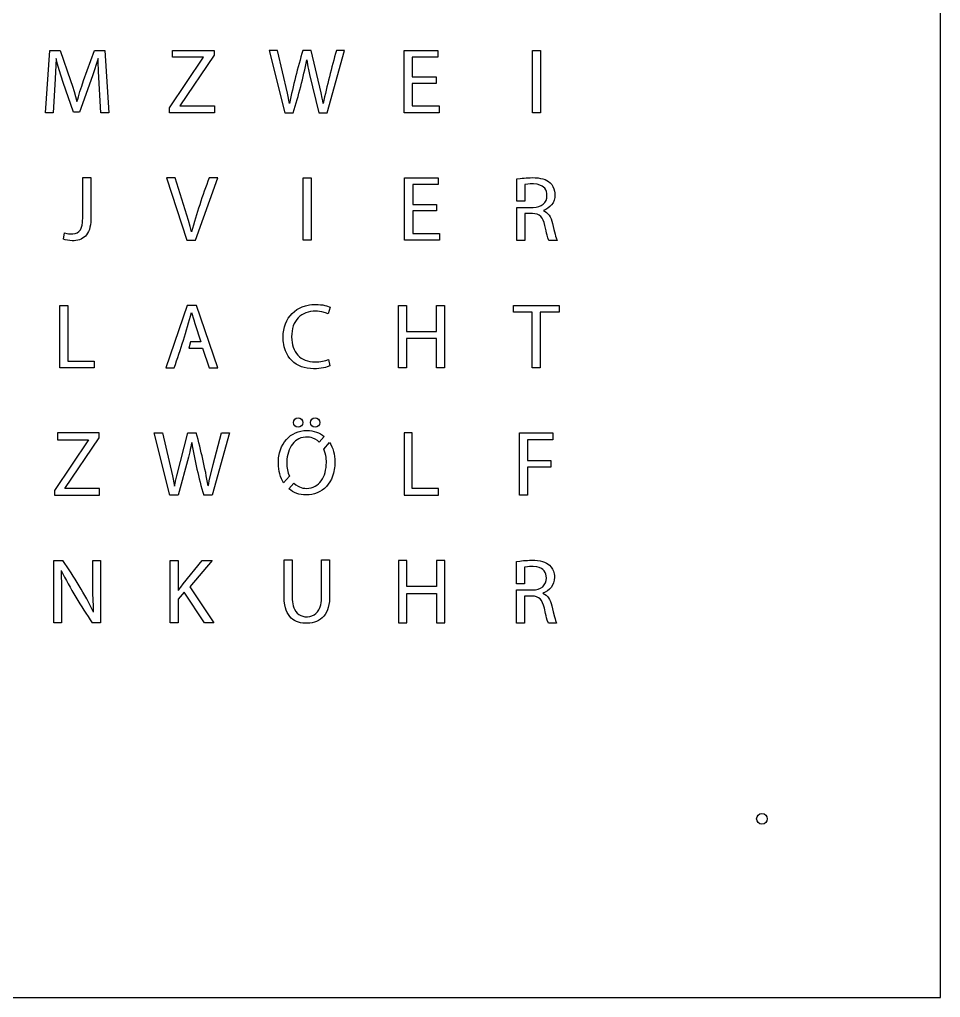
# Model space of a CAD drawing. Extents: x 0 to 230, y 0 to 230.
# Drawn here: x 121.6 to 229.9, y 0 to 115 of the extents above; entities that cross this region are included whole.
import ezdxf

# ---------------------------------------------------------------- set-up
doc = ezdxf.new("R2010")
doc.units = 0
doc.layers.add('7', color=7, linetype='CONTINUOUS')

msp = doc.modelspace()

# ---------------------------------------------------------------- linework, layer by layer
at = {"layer": '7'}
for p, q in [((229.9005, 0), (229.9005, 229.9005)), ((124.67, 104.0023), (125.1768, 111.3297)), ((125.1768, 111.3297), (126.3736, 111.3297)), ((125.8993, 110.384), (125.8052, 107.9898)), ((126.0011, 110.0547), (125.8993, 110.384)), ((126.3736, 111.3297), (127.6139, 107.7854)), ((129.145, 107.7854), (130.43919, 111.3297)), ((130.8705, 110.384), (130.19389, 108.343)), ((130.43919, 111.3297), (131.63631, 111.3297)), ((130.8734, 110.0309), (130.8705, 110.384)), ((131.63631, 111.3297), (132.089, 104.0023)), ((139.2323, 104.5567), (143.25439, 110.5362)), ((139.577, 110.5362), (139.577, 111.3297)), ((139.577, 111.3297), (144.4837, 111.3297)), ((143.25439, 110.5362), (139.577, 110.5362)), ((144.4837, 110.7537), (140.47211, 104.7959)), ((144.4837, 111.3297), (144.4837, 110.7537)), ((151.9444, 111.3297), (150.9523, 111.3297)), ((150.9523, 111.3297), (152.7966, 104.0023)), ((153.10921, 106.2785), (151.9444, 111.3297)), ((155.9127, 111.3297), (154.9315, 111.3297)), ((157.0869, 106.3192), (155.9127, 111.3297)), ((157.7675, 104.0023), (159.8273, 111.3297)), ((159.8273, 111.3297), (158.8676, 111.3297)), ((166.84599, 104.0023), (166.84599, 111.3297)), ((166.84599, 111.3297), (170.7821, 111.3297)), ((170.7821, 110.5362), (167.795, 110.5362)), ((167.795, 110.5362), (167.795, 108.2203)), ((170.7821, 111.3297), (170.7821, 110.5362)), ((181.9259, 104.0023), (181.9259, 111.3297)), ((181.9259, 111.3297), (182.8746, 111.3297)), ((182.8746, 111.3297), (182.8746, 104.0023)), ((126.0884, 109.7188), (126.0011, 110.0547)), ((126.2833, 109.025), (126.0884, 109.7188)), ((130.90961, 108.847), (130.8734, 110.0309)), ((155.38449, 110.2101), (155.4342, 109.9334)), ((155.4342, 109.9334), (155.4785, 109.656)), ((155.4785, 109.656), (155.52831, 109.375)), ((155.52831, 109.375), (155.584, 109.0877)), ((126.5046, 108.2986), (126.2833, 109.025)), ((126.7511, 107.5355), (126.5046, 108.2986)), ((130.19389, 108.343), (128.64909, 104.0457)), ((131.16161, 104.0023), (130.90961, 108.847)), ((155.584, 109.0877), (155.71381, 108.4825)), ((155.71381, 108.4825), (156.78641, 104.0023)), ((167.795, 108.2203), (170.6095, 108.2203)), ((170.6095, 108.2203), (170.6095, 107.4378)), ((125.8052, 107.9898), (125.5648, 104.0023)), ((127.9374, 104.0457), (126.7511, 107.5355)), ((127.6139, 107.7854), (127.8285, 107.1262)), ((127.8285, 107.1262), (128.021, 106.4986)), ((128.7084, 106.4823), (128.9146, 107.114)), ((128.9146, 107.114), (129.145, 107.7854)), ((170.6095, 107.4378), (167.795, 107.4378)), ((167.795, 107.4378), (167.795, 104.7959)), ((128.021, 106.4986), (128.35794, 105.3177)), ((128.4446, 105.5981), (128.5265, 105.8852)), ((128.5265, 105.8852), (128.7084, 106.4823)), ((153.35721, 105.0894), (153.10921, 106.2785)), ((157.2081, 105.696), (157.0869, 106.3192)), ((128.35794, 105.3177), (128.4446, 105.5981)), ((140.47211, 104.7959), (144.53751, 104.7959)), ((144.53751, 104.7959), (144.53751, 104.0023)), ((157.2597, 105.394), (157.2081, 105.696)), ((157.31485, 105.1001), (157.2597, 105.394)), ((167.795, 104.7959), (170.9438, 104.7959)), ((170.9438, 104.7959), (170.9438, 104.0023)), ((125.5648, 104.0023), (124.67, 104.0023)), ((128.64909, 104.0457), (127.9374, 104.0457)), ((132.089, 104.0023), (131.16161, 104.0023)), ((139.2323, 104.0023), (139.2323, 104.5567)), ((144.53751, 104.0023), (139.2323, 104.0023)), ((152.7966, 104.0023), (153.77769, 104.0023)), ((156.78641, 104.0023), (157.7675, 104.0023)), ((170.9438, 104.0023), (166.84599, 104.0023)), ((182.8746, 104.0023), (181.9259, 104.0023)), ((129.035, 96.3986), (129.98399, 96.3986)), ((129.035, 91.5715), (129.035, 96.3986)), ((129.98399, 96.3986), (129.98399, 91.4954)), ((139.9183, 96.3388), (138.8942, 96.3388)), ((138.8942, 96.3388), (141.2771, 89.0113)), ((141.4753, 91.3105), (139.9183, 96.3388)), ((142.31239, 89.0113), (144.9115, 96.3388)), ((144.9115, 96.3388), (143.9084, 96.3388)), ((154.94791, 89.0111), (154.94791, 96.3388)), ((154.94791, 96.3388), (155.8968, 96.3388)), ((155.8968, 96.3388), (155.8968, 89.0111)), ((166.8938, 89.0113), (166.8938, 96.3388)), ((166.8938, 96.3388), (170.8297, 96.3388)), ((170.8297, 95.5452), (167.8425, 95.5452)), ((167.8425, 95.5452), (167.8425, 93.2294)), ((170.8297, 96.3388), (170.8297, 95.5452)), ((180.0954, 96.2137), (180.48759, 96.2742)), ((180.0954, 93.5936), (180.0954, 96.2137)), ((180.48759, 96.2742), (180.7061, 96.3001)), ((180.7061, 96.3001), (180.9353, 96.3225)), ((180.9353, 96.3225), (181.1721, 96.3408)), ((181.3882, 95.605), (181.0336, 95.5506)), ((181.0336, 95.5506), (181.0336, 93.5936)), ((181.1721, 96.3408), (181.41341, 96.3544)), ((181.6478, 95.6209), (181.3882, 95.605)), ((181.41341, 96.3544), (181.6559, 96.363)), ((182.05206, 95.62425), (181.6478, 95.6209)), ((181.6559, 96.363), (181.89639, 96.366)), ((181.89639, 96.366), (182.25661, 96.3568)), ((182.4836, 95.5824), (182.05206, 95.62425)), ((182.25661, 96.3568), (182.58591, 96.3291)), ((182.7883, 95.502), (182.4836, 95.5824)), ((182.58591, 96.3291), (182.88589, 96.2828)), ((183.0529, 95.3795), (182.7883, 95.502)), ((182.88589, 96.2828), (183.1581, 96.2178)), ((183.1581, 96.2178), (183.40401, 96.134)), ((183.40401, 96.134), (183.62511, 96.0312)), ((183.62511, 96.0312), (183.823, 95.9092)), ((183.823, 95.9092), (183.99921, 95.7681)), ((183.99921, 95.7681), (184.1841, 95.5669)), ((184.1841, 95.5669), (184.3364, 95.3329)), ((183.2225, 95.259), (183.0529, 95.3795)), ((183.3653, 95.1134), (183.2225, 95.259)), ((183.47951, 94.942), (183.3653, 95.1134)), ((183.5634, 94.7444), (183.47951, 94.942)), ((183.61501, 94.5198), (183.5634, 94.7444)), ((183.6033, 93.9676), (183.6326, 94.2677)), ((183.6326, 94.2677), (183.61501, 94.5198)), ((184.3364, 95.3329), (184.4532, 95.07)), ((184.4532, 95.07), (184.5314, 94.7819)), ((184.5314, 94.7819), (184.56059, 94.5779)), ((184.5706, 94.3655), (184.5432, 94.0217)), ((184.56059, 94.5779), (184.5706, 94.3655)), ((167.8425, 93.2294), (170.6572, 93.2294)), ((170.6572, 93.2294), (170.6572, 92.4467)), ((181.0336, 93.5936), (180.0954, 93.5936)), ((182.9528, 93.0957), (183.1891, 93.258)), ((183.1891, 93.258), (183.3784, 93.4596)), ((183.3784, 93.4596), (183.5175, 93.6972)), ((183.5175, 93.6972), (183.6033, 93.9676)), ((184.17439, 93.1752), (183.9736, 92.9572)), ((184.3398, 93.4258), (184.17439, 93.1752)), ((184.46449, 93.7082), (184.3398, 93.4258)), ((184.5432, 94.0217), (184.46449, 93.7082)), ((170.6572, 92.4467), (167.8425, 92.4467)), ((167.8425, 92.4467), (167.8425, 89.8049)), ((180.0954, 88.984), (180.0955, 92.8761)), ((180.0955, 92.8761), (181.99339, 92.8761)), ((181.918, 92.1586), (181.0336, 92.1586)), ((181.0336, 92.1586), (181.0336, 88.984)), ((182.21671, 92.1295), (181.918, 92.1586)), ((181.99339, 92.8761), (182.35181, 92.9016)), ((182.4761, 92.0645), (182.21671, 92.1295)), ((182.35181, 92.9016), (182.6727, 92.9758)), ((182.6994, 91.9603), (182.4761, 92.0645)), ((182.6727, 92.9758), (182.9528, 93.0957)), ((182.88969, 91.8134), (182.6994, 91.9603)), ((183.48711, 92.6221), (183.21201, 92.49025)), ((183.21201, 92.49025), (183.4082, 92.3854)), ((183.4082, 92.3854), (183.5849, 92.2673)), ((183.74271, 92.7726), (183.48711, 92.6221)), ((183.5849, 92.2673), (183.74249, 92.1208)), ((183.74249, 92.1208), (183.8819, 91.9466)), ((183.9736, 92.9572), (183.74271, 92.7726)), ((128.9653, 90.77665), (129.0125, 91.0814)), ((129.0125, 91.0814), (129.0293, 91.3146)), ((129.0293, 91.3146), (129.035, 91.5715)), ((129.9408, 90.8273), (129.8882, 90.5379)), ((129.9731, 91.1461), (129.9408, 90.8273)), ((129.98399, 91.4954), (129.9731, 91.1461)), ((141.6619, 90.6409), (141.4753, 91.3105)), ((183.0502, 91.6207), (182.88969, 91.8134)), ((183.1841, 91.3789), (183.0502, 91.6207)), ((183.29449, 91.0845), (183.1841, 91.3789)), ((183.38451, 90.7343), (183.29449, 91.0845)), ((183.8819, 91.9466), (184.0036, 91.746)), ((184.0036, 91.746), (184.10831, 91.5199)), ((184.10831, 91.5199), (184.1965, 91.2693)), ((184.1965, 91.2693), (184.26891, 90.9953)), ((184.26891, 90.9953), (184.43539, 90.2896)), ((126.7813, 89.1254), (126.9107, 89.8972)), ((126.9107, 89.8972), (127.1632, 89.819)), ((127.1632, 89.819), (127.3652, 89.7804)), ((127.3652, 89.7804), (127.5894, 89.7587)), ((127.5894, 89.7587), (127.8622, 89.7604)), ((127.8622, 89.7604), (128.1434, 89.8003)), ((128.1434, 89.8003), (128.38901, 89.8878)), ((128.38901, 89.8878), (128.5974, 90.0307)), ((128.5974, 90.0307), (128.7672, 90.237)), ((128.7672, 90.237), (128.86819, 90.438)), ((128.86819, 90.438), (128.9653, 90.77665)), ((129.6178, 89.8352), (129.49319, 89.6524)), ((129.72569, 90.043), (129.6178, 89.8352)), ((129.81619, 90.2768), (129.72569, 90.043)), ((129.8882, 90.5379), (129.81619, 90.2768)), ((141.7475, 90.3134), (141.6619, 90.6409)), ((141.838, 89.9896), (141.7475, 90.3134)), ((167.8425, 89.8049), (170.9913, 89.8049)), ((170.9913, 89.8049), (170.9913, 89.0113)), ((183.5238, 90.1061), (183.38451, 90.7343)), ((183.58859, 89.8365), (183.5238, 90.1061)), ((183.6499, 89.5982), (183.58859, 89.8365)), ((184.43539, 90.2896), (184.5816, 89.7124)), ((184.5816, 89.7124), (184.64841, 89.4751)), ((126.9835, 89.0568), (126.7813, 89.1254)), ((127.2341, 89.0016), (126.9835, 89.0568)), ((127.509, 88.9647), (127.2341, 89.0016)), ((127.7839, 88.9513), (127.509, 88.9647)), ((128.01469, 88.9585), (127.7839, 88.9513)), ((128.23759, 88.9808), (128.01469, 88.9585)), ((128.45151, 89.0193), (128.23759, 88.9808)), ((128.6554, 89.0751), (128.45151, 89.0193)), ((128.8485, 89.1494), (128.6554, 89.0751)), ((129.0298, 89.2431), (128.8485, 89.1494)), ((129.1983, 89.3575), (129.0298, 89.2431)), ((129.3531, 89.4935), (129.1983, 89.3575)), ((129.49319, 89.6524), (129.3531, 89.4935)), ((141.2771, 89.0113), (142.31239, 89.0113)), ((155.8968, 89.0111), (154.94791, 89.0111)), ((170.9913, 89.0113), (166.8938, 89.0113)), ((181.0336, 88.984), (180.0954, 88.984)), ((183.73489, 89.3066), (183.6499, 89.5982)), ((183.85899, 88.984), (183.73489, 89.3066)), ((184.82961, 88.984), (183.85899, 88.984)), ((184.64841, 89.4751), (184.7117, 89.2737)), ((184.7117, 89.2737), (184.82961, 88.984)), ((126.3353, 81.348), (127.2842, 81.348)), ((126.3353, 74.0201), (126.3353, 81.348)), ((127.2842, 81.348), (127.2842, 74.8134)), ((141.3049, 81.3478), (138.8248, 74.0201)), ((142.42641, 81.3478), (141.3049, 81.3478)), ((141.83325, 80.5107), (142.08749, 79.6348)), ((144.90669, 74.0201), (142.42641, 81.3478)), ((153.6609, 80.4073), (153.9241, 80.6464)), ((153.9241, 80.6464), (154.21249, 80.8573)), ((154.21249, 80.8573), (154.5249, 81.0389)), ((154.5249, 81.0389), (154.86011, 81.1901)), ((154.86011, 81.1901), (155.2168, 81.3097)), ((155.27451, 80.4721), (155.02361, 80.3603)), ((155.2168, 81.3097), (155.69174, 81.4119)), ((155.54201, 80.5597), (155.27451, 80.4721)), ((155.82539, 80.6228), (155.54201, 80.5597)), ((155.69174, 81.4119), (155.99001, 81.4494)), ((156.12379, 80.661), (155.82539, 80.6228)), ((155.99001, 81.4494), (156.1949, 81.4628)), ((156.43649, 80.6738), (156.12379, 80.661)), ((156.1949, 81.4628), (156.4041, 81.4673)), ((156.4041, 81.4673), (156.72501, 81.4587)), ((156.65829, 80.6678), (156.43649, 80.6738)), ((156.87019, 80.6507), (156.65829, 80.6678)), ((156.72501, 81.4587), (157.0164, 81.4347)), ((157.1665, 80.605), (156.87019, 80.6507)), ((157.0164, 81.4347), (157.27789, 81.3986)), ((157.6041, 80.4903), (157.1665, 80.605)), ((157.27789, 81.3986), (157.50929, 81.3533)), ((157.50929, 81.3533), (157.7104, 81.3018)), ((157.89211, 80.3694), (157.6041, 80.4903)), ((157.7104, 81.3018), (158.1293, 81.1413)), ((158.1293, 81.1413), (157.89211, 80.3694)), ((166.16521, 74.0201), (166.16521, 81.348)), ((166.16521, 81.348), (167.1143, 81.348)), ((167.1143, 81.348), (167.1143, 78.2818)), ((170.6295, 78.2818), (170.6295, 81.348)), ((170.6295, 81.348), (171.5787, 81.348)), ((171.5787, 81.348), (171.5787, 74.0201)), ((179.6848, 80.5431), (179.6848, 81.348)), ((179.6848, 81.348), (185.0659, 81.348)), ((181.8956, 80.5431), (179.6848, 80.5431)), ((181.8956, 74.0201), (181.8956, 80.5431)), ((185.0659, 80.5431), (182.8443, 80.5431)), ((182.8443, 80.5431), (182.8443, 74.0201)), ((185.0659, 81.348), (185.0659, 80.5431)), ((142.08749, 79.6348), (142.22031, 79.204)), ((152.88429, 79.1924), (153.03461, 79.5326)), ((153.03461, 79.5326), (153.2149, 79.8493)), ((153.2149, 79.8493), (153.4241, 80.1412)), ((153.4241, 80.1412), (153.6609, 80.4073)), ((154.0484, 79.4532), (153.9149, 79.205)), ((154.20351, 79.6798), (154.0484, 79.4532)), ((154.37939, 79.8841), (154.20351, 79.6798)), ((154.5753, 80.066), (154.37939, 79.8841)), ((154.7903, 80.2248), (154.5753, 80.066)), ((155.02361, 80.3603), (154.7903, 80.2248)), ((142.22031, 79.204), (142.94411, 77.0641)), ((152.62601, 78.0417), (152.6481, 78.2462)), ((152.6481, 78.2462), (152.6788, 78.4458)), ((152.6788, 78.4458), (152.7653, 78.8297)), ((152.7653, 78.8297), (152.88429, 79.1924)), ((153.6523, 78.3336), (153.6134, 78.0023)), ((153.716, 78.6448), (153.6523, 78.3336)), ((153.8038, 78.9354), (153.716, 78.6448)), ((153.9149, 79.205), (153.8038, 78.9354)), ((167.1143, 78.2818), (170.6295, 78.2818)), ((141.71449, 77.0641), (141.51559, 76.325)), ((142.94411, 77.0641), (141.71449, 77.0641)), ((152.60809, 77.6187), (152.61259, 77.8325)), ((152.61259, 77.3957), (152.60809, 77.6187)), ((152.61259, 77.8325), (152.62601, 78.0417)), ((152.6259, 77.1792), (152.61259, 77.3957)), ((152.64771, 76.9693), (152.6259, 77.1792)), ((153.6134, 78.0023), (153.6003, 77.6513)), ((153.6003, 77.6513), (153.6122, 77.3208)), ((153.6122, 77.3208), (153.6478, 77.0066)), ((170.6295, 77.4556), (167.1143, 77.4556)), ((167.1143, 77.4556), (167.1143, 74.0201)), ((170.6295, 74.0201), (170.6295, 77.4556)), ((141.51559, 76.325), (143.1273, 76.325)), ((143.1273, 76.325), (143.9037, 74.0201)), ((152.67799, 76.766), (152.64771, 76.9693)), ((152.7397, 76.4743), (152.67799, 76.766)), ((152.87939, 76.0195), (152.7397, 76.4743)), ((153.0258, 75.6869), (152.87939, 76.0195)), ((153.6478, 77.0066), (153.70641, 76.7093)), ((153.70641, 76.7093), (153.7879, 76.4296)), ((153.7879, 76.4296), (153.8916, 76.1683)), ((153.8916, 76.1683), (154.0172, 75.9261)), ((154.0172, 75.9261), (154.1642, 75.7036)), ((127.2842, 74.8134), (130.39, 74.8134)), ((130.39, 74.8134), (130.39, 74.0201)), ((153.2007, 75.3817), (153.0258, 75.6869)), ((153.4025, 75.1041), (153.2007, 75.3817)), ((153.6299, 74.8546), (153.4025, 75.1041)), ((153.8812, 74.6334), (153.6299, 74.8546)), ((154.1642, 75.7036), (154.33231, 75.5015)), ((154.33231, 75.5015), (154.521, 75.3206)), ((154.521, 75.3206), (154.7298, 75.1615)), ((154.7298, 75.1615), (154.9584, 75.025)), ((154.9584, 75.025), (155.2063, 74.9117)), ((155.2063, 74.9117), (155.4731, 74.8224)), ((155.4731, 74.8224), (155.7583, 74.7577)), ((155.7583, 74.7577), (156.06149, 74.7184)), ((156.06149, 74.7184), (156.3824, 74.7052)), ((156.60049, 74.7106), (156.8161, 74.7267)), ((156.8161, 74.7267), (157.0269, 74.7527)), ((157.0269, 74.7527), (157.2305, 74.7879)), ((157.2305, 74.7879), (157.6064, 74.8838)), ((157.6064, 74.8838), (157.92461, 75.0093)), ((157.92461, 75.0093), (158.108, 74.2482)), ((130.39, 74.0201), (126.3353, 74.0201)), ((138.8248, 74.0201), (139.7952, 74.0201)), ((143.9037, 74.0201), (144.90669, 74.0201)), ((154.15511, 74.4407), (153.8812, 74.6334)), ((154.45, 74.2769), (154.15511, 74.4407)), ((154.7645, 74.1422), (154.45, 74.2769)), ((155.097, 74.037), (154.7645, 74.1422)), ((155.44611, 73.9615), (155.097, 74.037)), ((155.8103, 73.9159), (155.44611, 73.9615)), ((156.1882, 73.9007), (155.8103, 73.9159)), ((156.51089, 73.9085), (156.1882, 73.9007)), ((156.3824, 74.7052), (156.60049, 74.7106)), ((156.81419, 73.9305), (156.51089, 73.9085)), ((157.0961, 73.9648), (156.81419, 73.9305)), ((157.35429, 74.0093), (157.0961, 73.9648)), ((157.58681, 74.0619), (157.35429, 74.0093)), ((157.79131, 74.1206), (157.58681, 74.0619)), ((158.108, 74.2482), (157.79131, 74.1206)), ((167.1143, 74.0201), (166.16521, 74.0201)), ((171.5787, 74.0201), (170.6295, 74.0201)), ((182.8443, 74.0201), (181.8956, 74.0201)), ((129.73421, 65.5632), (125.7121, 59.5837)), ((130.96359, 66.3569), (126.0571, 66.3569)), ((126.0571, 66.3569), (126.0571, 65.5632)), ((126.0571, 65.5632), (129.73421, 65.5632)), ((126.9521, 59.8228), (130.96359, 65.7806)), ((130.96359, 65.7806), (130.96359, 66.3569)), ((139.27049, 59.0292), (137.42641, 66.3569)), ((137.42641, 66.3569), (138.4185, 66.3569)), ((138.4185, 66.3569), (139.58321, 61.3055)), ((140.09, 61.3069), (141.40559, 66.3569)), ((141.40559, 66.3569), (142.3871, 66.3569)), ((146.30141, 66.3569), (144.2417, 59.0292)), ((144.3819, 62.6604), (145.34171, 66.3569)), ((145.34171, 66.3569), (146.30141, 66.3569)), ((152.78329, 65.3312), (152.99609, 65.5964)), ((152.99609, 65.5964), (153.2317, 65.8344)), ((153.2317, 65.8344), (153.4886, 66.044)), ((153.4886, 66.044), (153.7657, 66.2242)), ((153.7657, 66.2242), (154.0616, 66.3741)), ((154.2411, 65.5599), (154.03999, 65.4134)), ((154.0616, 66.3741), (154.3748, 66.4925)), ((154.4606, 65.681), (154.2411, 65.5599)), ((154.3748, 66.4925), (154.70419, 66.5783)), ((154.6985, 65.7747), (154.4606, 65.681)), ((154.9548, 65.839), (154.6985, 65.7747)), ((154.70419, 66.5783), (155.0484, 66.6306)), ((155.22951, 65.8721), (154.9548, 65.839)), ((155.0484, 66.6306), (155.40601, 66.6483)), ((155.4877, 65.8736), (155.22951, 65.8721)), ((155.40601, 66.6483), (155.7043, 66.6365)), ((155.7067, 65.8521), (155.4877, 65.8736)), ((155.7043, 66.6365), (155.9911, 66.6018)), ((155.91409, 65.8102), (155.7067, 65.8521)), ((156.1097, 65.7491), (155.91409, 65.8102)), ((155.9911, 66.6018), (156.26601, 66.5447)), ((156.3815, 65.6236), (156.1097, 65.7491)), ((156.26601, 66.5447), (156.5285, 66.466)), ((156.6273, 65.4612), (156.3815, 65.6236)), ((156.5285, 66.466), (156.7782, 66.3664)), ((156.7782, 66.3664), (157.01469, 66.2466)), ((157.44611, 65.9489), (156.8472, 65.2654)), ((157.01469, 66.2466), (157.2375, 66.1071)), ((157.2375, 66.1071), (157.44611, 65.9489)), ((167.78419, 66.3569), (166.8353, 66.3569)), ((166.8353, 66.3569), (166.8353, 59.0292)), ((167.78419, 59.8228), (167.78419, 66.3569)), ((180.40469, 59.0292), (180.40469, 66.3569)), ((180.40469, 66.3569), (184.319, 66.3569)), ((184.319, 65.5632), (181.35339, 65.5632)), ((181.35339, 65.5632), (181.35339, 63.1281)), ((184.319, 66.3569), (184.319, 65.5632)), ((141.6893, 64.4096), (141.6241, 64.1227)), ((141.748, 64.6891), (141.6893, 64.4096)), ((141.8006, 64.9641), (141.748, 64.6891)), ((141.85849, 65.2373), (141.8006, 64.9641)), ((152.1859, 64.0187), (152.29449, 64.3825)), ((152.29449, 64.3825), (152.43111, 64.7232)), ((152.43111, 64.7232), (152.5945, 65.0398)), ((152.5945, 65.0398), (152.78329, 65.3312)), ((153.4189, 64.611), (153.3094, 64.3659)), ((153.54671, 64.8401), (153.4189, 64.611)), ((153.69279, 65.0515), (153.54671, 64.8401)), ((153.85719, 65.2433), (153.69279, 65.0515)), ((154.03999, 65.4134), (153.85719, 65.2433)), ((156.8472, 65.2654), (156.6273, 65.4612)), ((157.38229, 64.452), (158.07069, 65.2377)), ((157.54495, 63.9861), (157.38229, 64.452)), ((158.07069, 65.2377), (158.21069, 64.9982)), ((158.21069, 64.9982), (158.3336, 64.7433)), ((158.3336, 64.7433), (158.4388, 64.4737)), ((158.4388, 64.4737), (158.526, 64.19)), ((141.47169, 63.5155), (140.2518, 59.0292)), ((141.6241, 64.1227), (141.47169, 63.5155)), ((152.0459, 63.0153), (152.0582, 63.2262)), ((152.0582, 63.2262), (152.0786, 63.4322)), ((152.0786, 63.4322), (152.1067, 63.633)), ((152.1067, 63.633), (152.1859, 64.0187)), ((153.0542, 63.2661), (153.03485, 62.8961)), ((153.0907, 63.5551), (153.0542, 63.2661)), ((153.14529, 63.8361), (153.0907, 63.5551)), ((153.2182, 64.107), (153.14529, 63.8361)), ((153.3094, 64.3659), (153.2182, 64.107)), ((157.6151, 63.6934), (157.54495, 63.9861)), ((157.649, 63.4939), (157.6151, 63.6934)), ((157.6731, 63.2923), (157.649, 63.4939)), ((157.6875, 63.0896), (157.6731, 63.2923)), ((158.526, 64.19), (158.5947, 63.8931)), ((158.5947, 63.8931), (158.6443, 63.5837)), ((158.6443, 63.5837), (158.67439, 63.2624)), ((158.67439, 63.2624), (158.68449, 62.93)), ((143.9223, 60.7339), (144.3819, 62.6604)), ((152.04179, 62.7996), (152.0459, 63.0153)), ((152.0522, 62.4651), (152.04179, 62.7996)), ((152.0829, 62.1423), (152.0522, 62.4651)), ((152.1335, 61.8319), (152.0829, 62.1423)), ((153.03485, 62.8961), (153.0387, 62.6129)), ((153.0387, 62.6129), (153.0535, 62.4071)), ((153.0535, 62.4071), (153.0779, 62.2046)), ((153.0779, 62.2046), (153.112, 62.0061)), ((157.6049, 61.988), (157.65331, 62.2782)), ((157.65331, 62.2782), (157.6825, 62.5783)), ((157.6825, 62.5783), (157.69231, 62.8867)), ((157.69231, 62.8867), (157.6875, 63.0896)), ((158.6454, 62.2545), (158.6156, 62.0432)), ((158.66701, 62.4728), (158.6454, 62.2545)), ((158.6801, 62.698), (158.66701, 62.4728)), ((158.68449, 62.93), (158.6801, 62.698)), ((181.35339, 63.1281), (184.09241, 63.1281)), ((184.09241, 62.3451), (181.35339, 62.3451)), ((181.35339, 62.3451), (181.35339, 59.0292)), ((184.09241, 63.1281), (184.09241, 62.3451)), ((139.58321, 61.3055), (139.83115, 60.1164)), ((139.9498, 60.6882), (140.0163, 60.992)), ((140.0163, 60.992), (140.09, 61.3069)), ((152.2032, 61.5344), (152.1335, 61.8319)), ((152.2915, 61.2507), (152.2032, 61.5344)), ((152.3978, 60.9812), (152.2915, 61.2507)), ((152.5215, 60.7268), (152.3978, 60.9812)), ((153.34241, 61.2647), (152.6619, 60.4879)), ((153.112, 62.0061), (153.2086, 61.6236)), ((153.2086, 61.6236), (153.34241, 61.2647)), ((157.08569, 60.7407), (157.2256, 60.9576)), ((157.2256, 60.9576), (157.3477, 61.1924)), ((157.3477, 61.1924), (157.4518, 61.4434)), ((157.4518, 61.4434), (157.5377, 61.7092)), ((157.5377, 61.7092), (157.6049, 61.988)), ((158.41789, 61.2675), (158.27521, 60.922)), ((158.532, 61.6413), (158.41789, 61.2675)), ((158.5777, 61.8387), (158.532, 61.6413)), ((158.6156, 62.0432), (158.5777, 61.8387)), ((131.0175, 59.8228), (126.9521, 59.8228)), ((131.0175, 59.0292), (131.0175, 59.8228)), ((139.83115, 60.1164), (139.8913, 60.396)), ((139.8913, 60.396), (139.9498, 60.6882)), ((143.7887, 60.1272), (143.8586, 60.4295)), ((143.8586, 60.4295), (143.9223, 60.7339)), ((152.6619, 60.4879), (152.5215, 60.7268)), ((153.2859, 59.7766), (153.8812, 60.456)), ((153.49561, 59.6165), (153.2859, 59.7766)), ((153.8812, 60.456), (154.10651, 60.2578)), ((154.10651, 60.2578), (154.3566, 60.0942)), ((154.3566, 60.0942), (154.5369, 60.0062)), ((154.5369, 60.0062), (154.7278, 59.936)), ((154.7278, 59.936), (154.9292, 59.8846)), ((154.9292, 59.8846), (155.14101, 59.8531)), ((155.14101, 59.8531), (155.3629, 59.8424)), ((155.3629, 59.8424), (155.63429, 59.8583)), ((155.63429, 59.8583), (155.8903, 59.905)), ((155.8903, 59.905), (156.13049, 59.9808)), ((156.13049, 59.9808), (156.35471, 60.0841)), ((156.35471, 60.0841), (156.56261, 60.2134)), ((156.56261, 60.2134), (156.754, 60.367)), ((156.754, 60.367), (156.92841, 60.5433)), ((156.92841, 60.5433), (157.08569, 60.7407)), ((157.4523, 59.8292), (157.1922, 59.6295)), ((157.6924, 60.0585), (157.4523, 59.8292)), ((157.91071, 60.3173), (157.6924, 60.0585)), ((158.10561, 60.6052), (157.91071, 60.3173)), ((158.27521, 60.922), (158.10561, 60.6052)), ((170.88989, 59.8228), (167.78419, 59.8228)), ((170.88989, 59.0292), (170.88989, 59.8228)), ((125.7121, 59.5837), (125.7121, 59.0292)), ((125.7121, 59.0292), (131.0175, 59.0292)), ((140.2518, 59.0292), (139.27049, 59.0292)), ((144.2417, 59.0292), (143.2603, 59.0292)), ((153.7188, 59.4755), (153.49561, 59.6165)), ((153.955, 59.3545), (153.7188, 59.4755)), ((154.20351, 59.254), (153.955, 59.3545)), ((154.46381, 59.1747), (154.20351, 59.254)), ((154.7352, 59.1173), (154.46381, 59.1747)), ((155.01711, 59.0823), (154.7352, 59.1173)), ((155.30901, 59.0705), (155.01711, 59.0823)), ((155.6526, 59.0863), (155.30901, 59.0705)), ((155.9866, 59.1334), (155.6526, 59.0863)), ((156.3093, 59.2115), (155.9866, 59.1334)), ((156.619, 59.3204), (156.3093, 59.2115)), ((156.91389, 59.4598), (156.619, 59.3204)), ((157.1922, 59.6295), (156.91389, 59.4598)), ((166.8353, 59.0292), (170.88989, 59.0292)), ((181.35339, 59.0292), (180.40469, 59.0292)), ((125.6588, 44.0382), (125.6588, 51.3659)), ((125.6588, 51.3659), (126.6943, 51.3659)), ((130.2359, 47.4855), (130.23109, 51.3659)), ((130.23109, 51.3659), (131.1153, 51.3659)), ((131.1153, 51.3659), (131.1153, 44.0382)), ((139.3235, 51.3659), (140.2616, 51.3659)), ((139.3235, 44.0382), (139.3235, 51.3659)), ((140.2616, 51.3659), (140.2616, 47.8326)), ((140.86549, 48.6153), (143.0869, 51.3659)), ((144.2515, 51.3659), (141.62019, 48.2565)), ((143.0869, 51.3659), (144.2515, 51.3659)), ((152.7128, 47.1095), (152.7128, 51.4256)), ((152.7128, 51.4256), (153.6617, 51.4256)), ((153.6617, 51.4256), (153.6617, 47.0768)), ((157.12225, 47.0027), (157.12331, 51.4256)), ((157.12331, 51.4256), (158.0723, 51.4256)), ((158.0723, 51.4256), (158.0723, 47.1424)), ((166.18871, 51.3659), (166.18871, 44.0382)), ((167.13789, 51.3659), (166.18871, 51.3659)), ((167.13789, 48.3001), (167.13789, 51.3659)), ((171.6022, 51.3659), (170.65289, 51.3659)), ((170.65289, 51.3659), (170.65289, 48.3001)), ((171.6022, 44.0382), (171.6022, 51.3659)), ((180.0311, 51.2406), (180.4232, 51.3012)), ((180.0311, 48.6206), (180.0311, 51.2406)), ((180.4232, 51.3012), (180.64169, 51.3271)), ((180.64169, 51.3271), (180.8709, 51.3494)), ((180.8709, 51.3494), (181.1078, 51.3677)), ((181.32381, 50.6319), (180.9693, 50.5775)), ((181.1078, 51.3677), (181.349, 51.3814)), ((181.5834, 50.6479), (181.32381, 50.6319)), ((181.349, 51.3814), (181.59151, 51.39)), ((181.9877, 50.65125), (181.5834, 50.6479)), ((181.59151, 51.39), (181.83211, 51.393)), ((181.83211, 51.393), (182.19231, 51.3838)), ((182.4193, 50.6093), (181.9877, 50.65125)), ((182.19231, 51.3838), (182.52161, 51.3561)), ((182.72391, 50.529), (182.4193, 50.6093)), ((182.52161, 51.3561), (182.8215, 51.3098)), ((182.8215, 51.3098), (183.0937, 51.2448)), ((183.0937, 51.2448), (183.3396, 51.161)), ((183.3396, 51.161), (183.56081, 51.0581)), ((183.56081, 51.0581), (183.75861, 50.9362)), ((183.75861, 50.9362), (183.9348, 50.795)), ((183.9348, 50.795), (184.11971, 50.5938)), ((184.11971, 50.5938), (184.272, 50.3599)), ((126.49465, 50.19725), (126.5405, 48.0254)), ((180.9693, 50.5775), (180.9693, 48.6206)), ((182.98849, 50.4064), (182.72391, 50.529)), ((183.1581, 50.286), (182.98849, 50.4064)), ((183.3009, 50.1403), (183.1581, 50.286)), ((183.41521, 49.969), (183.3009, 50.1403)), ((183.49899, 49.7713), (183.41521, 49.969)), ((183.5506, 49.5467), (183.49899, 49.7713)), ((183.5683, 49.2947), (183.5506, 49.5467)), ((184.272, 50.3599), (184.38879, 50.0969)), ((184.38879, 50.0969), (184.467, 49.8089)), ((184.467, 49.8089), (184.49631, 49.6048)), ((184.49631, 49.6048), (184.5062, 49.3925)), ((140.58369, 48.2402), (140.86549, 48.6153)), ((170.65289, 48.3001), (167.13789, 48.3001)), ((180.9693, 48.6206), (180.0311, 48.6206)), ((182.8885, 48.1227), (183.1248, 48.285)), ((183.1248, 48.285), (183.3141, 48.4866)), ((183.3141, 48.4866), (183.4532, 48.7241)), ((183.4532, 48.7241), (183.539, 48.9946)), ((183.539, 48.9946), (183.5683, 49.2947)), ((184.27541, 48.4527), (184.11, 48.2021)), ((184.4001, 48.7352), (184.27541, 48.4527)), ((184.47881, 49.0487), (184.4001, 48.7352)), ((184.5062, 49.3925), (184.47881, 49.0487)), ((126.5405, 48.0254), (126.543, 44.0382)), ((130.2527, 46.7332), (130.2359, 47.4855)), ((140.96271, 47.6369), (140.2616, 46.8324)), ((143.3456, 44.0382), (140.96271, 47.6369)), ((141.62019, 48.2565), (144.4565, 44.0382)), ((158.0723, 47.1424), (158.0688, 46.9353)), ((167.13789, 44.0382), (167.13789, 47.4737)), ((167.13789, 47.4737), (170.65289, 47.4737)), ((170.65289, 47.4737), (170.65289, 44.0382)), ((180.0311, 47.9031), (181.929, 47.9031)), ((180.0311, 44.0109), (180.0311, 47.9031)), ((181.85361, 47.1856), (180.9693, 47.1856)), ((180.9693, 47.1856), (180.9693, 44.0109)), ((182.1523, 47.1565), (181.85361, 47.1856)), ((181.929, 47.9031), (182.2874, 47.9285)), ((182.4118, 47.0915), (182.1523, 47.1565)), ((182.2874, 47.9285), (182.60831, 48.0028)), ((182.60831, 48.0028), (182.8885, 48.1227)), ((183.4227, 47.6491), (183.1476, 47.51715)), ((183.1476, 47.51715), (183.3438, 47.4124)), ((183.3438, 47.4124), (183.52049, 47.2943)), ((183.67841, 47.7995), (183.4227, 47.6491)), ((183.52049, 47.2943), (183.67821, 47.1477)), ((183.67821, 47.1477), (183.8176, 46.9736)), ((183.90919, 47.9841), (183.67841, 47.7995)), ((184.11, 48.2021), (183.90919, 47.9841)), ((130.2858, 46.0114), (130.2527, 46.7332)), ((140.2616, 46.8324), (140.2616, 44.0382)), ((152.716, 46.8997), (152.7128, 47.1095)), ((152.7337, 46.60145), (152.716, 46.8997)), ((152.79201, 46.1422), (152.7337, 46.60145)), ((152.86591, 45.8111), (152.79201, 46.1422)), ((153.6617, 47.0768), (153.67, 46.782)), ((153.67, 46.782), (153.6946, 46.5087)), ((153.6946, 46.5087), (153.7348, 46.2566)), ((153.7348, 46.2566), (153.7897, 46.0254)), ((153.7897, 46.0254), (153.8589, 45.8147)), ((156.96429, 45.927), (157.02609, 46.1471)), ((157.02609, 46.1471), (157.0732, 46.3873)), ((157.0732, 46.3873), (157.1051, 46.6477)), ((157.1051, 46.6477), (157.12225, 47.0027)), ((157.98911, 46.1837), (157.9117, 45.8529)), ((158.0419, 46.5443), (157.98911, 46.1837)), ((158.0688, 46.9353), (158.0419, 46.5443)), ((182.6351, 46.9872), (182.4118, 47.0915)), ((182.82539, 46.8404), (182.6351, 46.9872)), ((182.9859, 46.6477), (182.82539, 46.8404)), ((183.11971, 46.4058), (182.9859, 46.6477)), ((183.2301, 46.1115), (183.11971, 46.4058)), ((183.32021, 45.7613), (183.2301, 46.1115)), ((183.8176, 46.9736), (183.93919, 46.773)), ((183.93919, 46.773), (184.0439, 46.5469)), ((184.0439, 46.5469), (184.1321, 46.2963)), ((184.1321, 46.2963), (184.20461, 46.0223)), ((184.20461, 46.0223), (184.371, 45.3166)), ((152.9621, 45.5107), (152.86591, 45.8111)), ((153.0797, 45.24), (152.9621, 45.5107)), ((153.2175, 44.9982), (153.0797, 45.24)), ((153.3743, 44.7845), (153.2175, 44.9982)), ((153.8589, 45.8147), (153.9415, 45.6241)), ((153.9415, 45.6241), (154.0891, 45.3753)), ((154.0891, 45.3753), (154.263, 45.1699)), ((154.263, 45.1699), (154.461, 45.0068)), ((154.461, 45.0068), (154.68069, 44.8846)), ((154.68069, 44.8846), (154.9196, 44.8023)), ((155.73711, 44.7844), (155.9991, 44.8552)), ((155.9991, 44.8552), (156.2379, 44.9659)), ((156.2379, 44.9659), (156.4518, 45.1173)), ((156.4518, 45.1173), (156.6393, 45.3103)), ((156.6393, 45.3103), (156.7986, 45.5457)), ((156.7986, 45.5457), (156.88831, 45.7266)), ((156.88831, 45.7266), (156.96429, 45.927)), ((157.5424, 45.0331), (157.3774, 44.8153)), ((157.6871, 45.2782), (157.5424, 45.0331)), ((157.81059, 45.5513), (157.6871, 45.2782)), ((157.9117, 45.8529), (157.81059, 45.5513)), ((183.4594, 45.1331), (183.32021, 45.7613)), ((183.5242, 44.8635), (183.4594, 45.1331)), ((183.5856, 44.6252), (183.5242, 44.8635)), ((184.371, 45.3166), (184.5172, 44.7393)), ((126.543, 44.0382), (125.6588, 44.0382)), ((131.1153, 44.0382), (130.1666, 44.0382)), ((140.2616, 44.0382), (139.3235, 44.0382)), ((144.4565, 44.0382), (143.3456, 44.0382)), ((153.54919, 44.5979), (153.3743, 44.7845)), ((153.74091, 44.4377), (153.54919, 44.5979)), ((153.9485, 44.3029), (153.74091, 44.4377)), ((154.1707, 44.1927), (153.9485, 44.3029)), ((154.4064, 44.1063), (154.1707, 44.1927)), ((154.65469, 44.0428), (154.4064, 44.1063)), ((154.91431, 44.0013), (154.65469, 44.0428)), ((155.1841, 43.981), (154.91431, 44.0013)), ((154.9196, 44.8023), (155.1756, 44.7586)), ((155.1756, 44.7586), (155.4536, 44.7525)), ((155.46899, 43.9811), (155.1841, 43.981)), ((155.4536, 44.7525), (155.73711, 44.7844)), ((155.7542, 44.0029), (155.46899, 43.9811)), ((156.02831, 44.047), (155.7542, 44.0029)), ((156.2903, 44.114), (156.02831, 44.047)), ((156.539, 44.2046), (156.2903, 44.114)), ((156.7731, 44.3194), (156.539, 44.2046)), ((156.9917, 44.459), (156.7731, 44.3194)), ((157.1935, 44.6241), (156.9917, 44.459)), ((157.3774, 44.8153), (157.1935, 44.6241)), ((166.18871, 44.0382), (167.13789, 44.0382)), ((170.65289, 44.0382), (171.6022, 44.0382)), ((180.9693, 44.0109), (180.0311, 44.0109)), ((183.67055, 44.3336), (183.5856, 44.6252)), ((183.7946, 44.0109), (183.67055, 44.3336)), ((184.7652, 44.0109), (183.7946, 44.0109)), ((184.5172, 44.7393), (184.584, 44.5021)), ((184.584, 44.5021), (184.64729, 44.3007)), ((184.64729, 44.3007), (184.7652, 44.0109)), ((0, 0), (229.9005, 0))]:
    msp.add_line(p, q, dxfattribs=at)
for centre, radius in [((154.36488, 67.57835), 0.54), ((156.36559, 67.57839), 0.54), ((208.9108, 20.99169), 0.625)]:
    msp.add_circle(centre, radius, dxfattribs=at)
for centre, radius, start, end in [((220.42937, 91.48701), 68.43756, 163.14572, 168.53577), ((259.79309, 82.86515), 104.86269, 164.24968, 167.75815), ((102.29952, 120.63839), 54.09956, 342.09082, 348.88605), ((210.05725, 71.25616), 70.74467, 159.23404, 164.64471), ((49.82507, 105.83623), 95.43002, 340.52487, 344.61026), ((79.42911, 48.9196), 65.32815, 9.87845, 15.48099), ((194.74069, 73.91582), 53.58959, 189.31976, 196.12833), ((88.0129, 24.16707), 47.28663, 26.52287, 35.11297), ((171.22891, 72.69321), 50.07217, 206.6969, 214.90895), ((137.91656, 50.01677), 3.20464, 317.03415, 326.33255), ((118.42281, 45.04182), 11.90254, 1.16179, 4.67249)]:
    msp.add_arc(centre, radius, start, end, dxfattribs=at)

doc.saveas('drawing.dxf')
